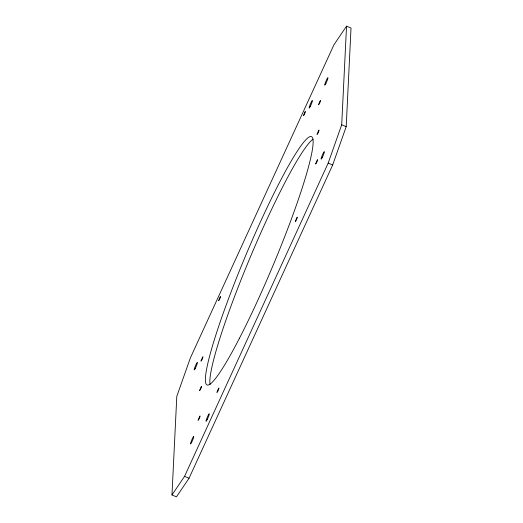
<?xml version="1.0" encoding="UTF-8"?>
<svg xmlns="http://www.w3.org/2000/svg" width="523" height="523" viewBox="0 0 523 523"><rect width="100%" height="100%" fill="white"/><g stroke="black" fill="none" stroke-linecap="round" stroke-linejoin="round"><path stroke-width="0.78" d="M171.975 494.961L176.8 396.336L190.339 358L333.962 44.762L346.533 26.15L351.025 28.039L346.2 126.664L332.661 165L189.038 478.238L176.467 496.85L171.975 494.961L184.554 476.348L328.169 163.117L341.709 124.775L346.533 26.15M341.709 124.775L346.2 126.664M328.169 163.117L332.661 165M184.554 476.348L189.038 478.238M210.083 384.49A134.705 14.533 -67.2 0 1 250.216 257.349A134.705 14.533 -67.2 0 1 313.12 139.21M201.015 360.981C202.44 360.517 204.591 351.685 201.015 360.981M199.564 390.57C200.989 390.106 203.146 381.274 199.564 390.57M198.119 420.159C199.544 419.694 201.695 410.862 198.119 420.159M218.536 300.732C219.967 300.267 222.118 291.435 218.536 300.732M216.98 392.237C218.405 391.773 220.556 382.941 216.98 392.237M303.405 115.635C304.831 115.178 306.981 106.339 303.405 115.635M295.318 221.379C296.744 220.922 298.894 212.083 295.318 221.379M318.52 104.698C319.945 104.234 322.096 95.402 318.52 104.698M317.075 134.287C318.5 133.823 320.651 124.99 317.075 134.287M315.624 163.876C317.049 163.411 319.207 154.579 315.624 163.876M207.154 419.642A4.079 0.438 -67.2 0 0 209.226 413.771A4.079 0.438 -67.2 0 0 206.52 419.178A4.079 0.438 -67.2 0 0 207.154 419.642M310.296 106.398A4.079 0.438 -67.2 0 0 312.368 100.527A4.079 0.438 -67.2 0 0 309.662 105.927A4.079 0.438 -67.2 0 0 310.296 106.398M325.855 83.549A4.079 0.438 -67.2 0 0 327.928 77.679A4.079 0.438 -67.2 0 0 325.221 83.085A4.079 0.438 -67.2 0 0 325.855 83.549M322.233 157.521A4.079 0.438 -67.2 0 0 324.306 151.65A4.079 0.438 -67.2 0 0 321.606 157.05A4.079 0.438 -67.2 0 0 322.233 157.521M195.288 368.31A4.079 0.438 -67.2 0 0 197.361 362.439A4.079 0.438 -67.2 0 0 194.661 367.846A4.079 0.438 -67.2 0 0 195.288 368.31M191.673 442.281A4.079 0.438 -67.2 0 0 193.745 436.411A4.079 0.438 -67.2 0 0 191.039 441.811A4.079 0.438 -67.2 0 0 191.673 442.281M239.469 338.211A134.705 14.533 -67.2 0 0 312.551 137.863A134.705 14.533 -67.2 0 0 225.714 306.334A134.705 14.533 -67.2 0 0 239.469 338.211"/></g></svg>
